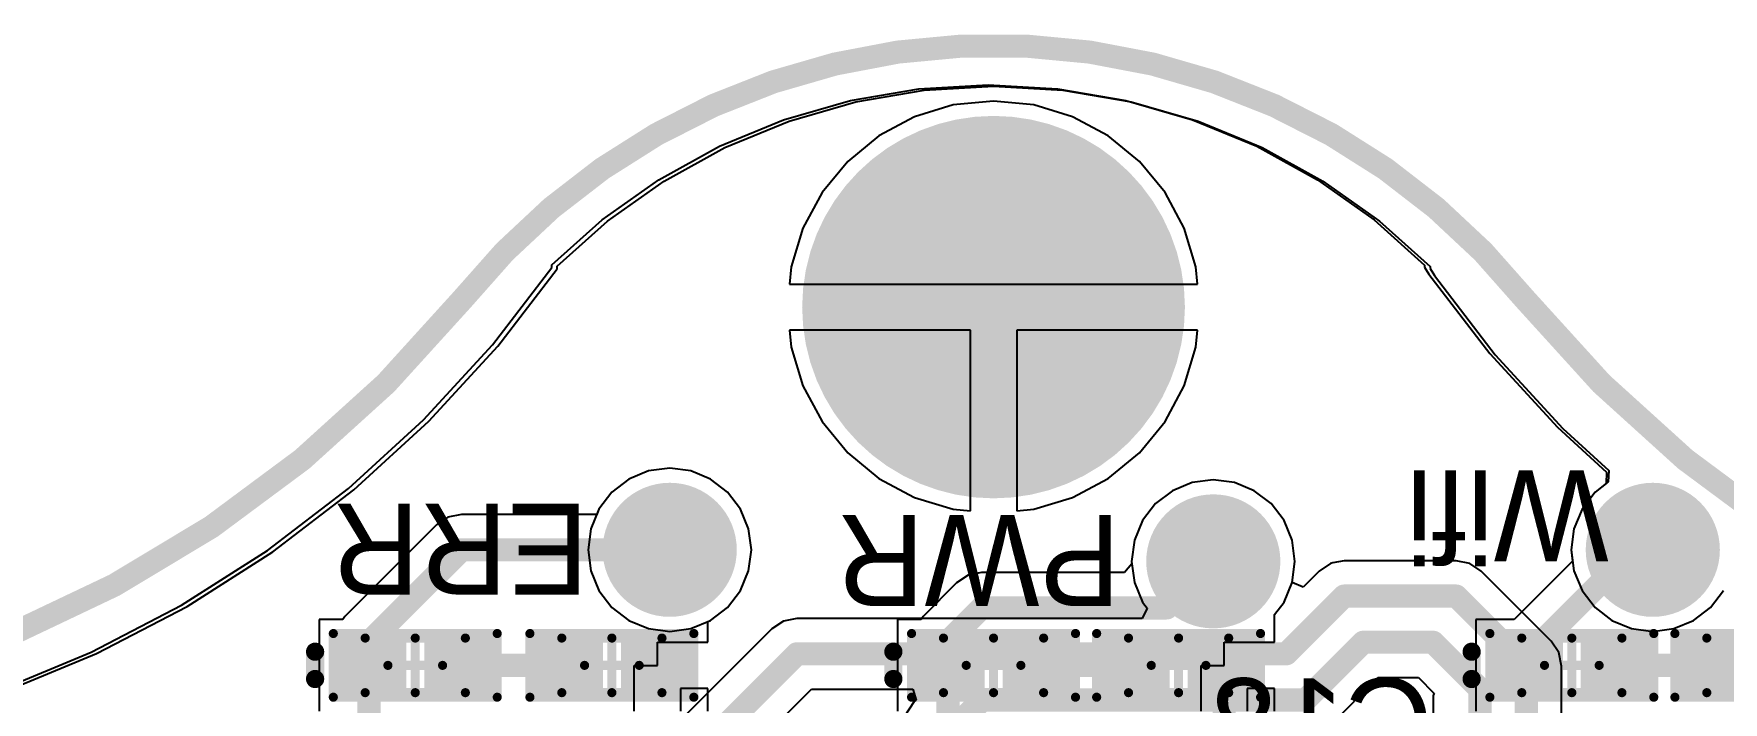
# Model space of a CAD drawing. Header units: millimetres. Extents: x 119.5 to 187.2, y 82 to 144.9.
# Drawn here: x 144.15 to 162.7, y 137.52 to 144.86 of the extents above; entities that cross this region are included whole.
import ezdxf

# ---------------------------------------------------------------- set-up
doc = ezdxf.new("R2010")
doc.units = ezdxf.units.MM
for name, color, linetype in [('BottomLayer', 5, 'Continuous'), ('BottomOverlay', 54, 'Continuous'), ('BottomSolder', 6, 'Continuous'), ('Mechanical1', 6, 'Continuous'), ('Mechanical13', 56, 'Continuous'), ('Mechanical15', 56, 'Continuous'), ('MultiLayer', 9, 'Continuous'), ('TopLayer', 1, 'Continuous'), ('TopOverlay', 2, 'Continuous'), ('TopPaste', 8, 'Continuous'), ('TopSolder', 216, 'Continuous'), ('ViaHoleLayer', 16, 'Continuous')]:
    doc.layers.add(name, color=color, linetype=linetype)

msp = doc.modelspace()

# ---------------------------------------------------------------- linework, layer by layer
at = {"layer": 'BottomLayer'}
for p, q in [((153.17309726, 144.1154598), (153.924762, 144.243171)), ((153.924762, 144.243171), (154.686, 144.28592174)), ((154.686, 144.28592174), (155.447238, 144.243171)), ((155.447238, 144.243171), (156.19890274, 144.1154598)), ((152.44045712, 143.90438834), (153.17309726, 144.1154598)), ((154.24413906, 144.08038494), (153.81925802, 143.95150026)), ((154.686, 144.1239053), (154.24413906, 144.08038494)), ((155.12786094, 144.08038494), (154.686, 144.1239053)), ((155.55274198, 143.95150026), (155.12786094, 144.08038494)), ((156.19890274, 144.1154598), (156.93154288, 143.90438834)), ((151.73605924, 143.612616), (152.44045712, 143.90438834)), ((153.81925802, 143.95150026), (153.42768654, 143.74219918)), ((155.94431346, 143.74219918), (155.55274198, 143.95150026)), ((156.93154288, 143.90438834), (157.63594076, 143.612616)), ((151.06875552, 143.24381054), (151.73605924, 143.612616)), ((153.42768654, 143.74219918), (153.08446904, 143.46053096)), ((156.28753096, 143.46053096), (155.94431346, 143.74219918)), ((157.63594076, 143.612616), (158.30324448, 143.24381054)), ((153.08446904, 143.46053096), (152.80280082, 143.11731346)), ((156.56919918, 143.11731346), (156.28753096, 143.46053096)), ((150.44694066, 142.80261), (151.06875552, 143.24381054)), ((158.30324448, 143.24381054), (158.92505934, 142.80261)), ((152.80280082, 143.11731346), (152.59349974, 142.72574198)), ((156.77850026, 142.72574198), (156.56919918, 143.11731346)), ((149.8939852, 142.30846062), (150.44694066, 142.80261)), ((152.59349974, 142.72574198), (152.46461506, 142.30086094)), ((156.90738494, 142.30086094), (156.77850026, 142.72574198)), ((158.92505934, 142.80261), (159.47936862, 142.30725158)), ((149.89435858, 142.28109974), (149.8939852, 142.30846062)), ((152.46461506, 142.30086094), (152.44611116, 142.113)), ((156.92588884, 142.113), (156.90738494, 142.30086094)), ((159.47936862, 142.30725158), (159.47907144, 142.28221988)), ((149.2419672, 141.43088808), (149.89435604, 142.28109466)), ((149.89435604, 142.28109466), (149.89436112, 142.2810972)), ((149.89436112, 142.2810972), (149.89435858, 142.28109974)), ((152.44611116, 142.113), (156.92588884, 142.113)), ((159.47907144, 142.28221988), (159.4790689, 142.28221734)), ((159.4790689, 142.28221734), (159.47907398, 142.2822148)), ((159.47907398, 142.2822148), (159.52687932, 142.20718066)), ((159.52687932, 142.20718066), (160.19555464, 141.33574476)), ((154.432, 141.605), (152.44611116, 141.605)), ((152.44611116, 141.605), (152.46461506, 141.41713906)), ((154.432, 139.61911116), (154.432, 141.605)), ((156.92588884, 141.605), (154.94, 141.605)), ((154.94, 141.605), (154.94, 139.61911116)), ((156.90738494, 141.41713906), (156.92588884, 141.605)), ((148.48599716, 140.60588846), (149.2419672, 141.43088808)), ((152.46461506, 141.41713906), (152.59349974, 140.99225802)), ((156.77850026, 140.99225802), (156.90738494, 141.41713906)), ((160.19555464, 141.33574476), (160.93763596, 140.52590386)), ((152.59349974, 140.99225802), (152.80280082, 140.60068654)), ((156.56919918, 140.60068654), (156.77850026, 140.99225802)), ((147.66099754, 139.84991842), (148.48599716, 140.60588846)), ((152.80280082, 140.60068654), (153.08446904, 140.25746904)), ((156.28753096, 140.25746904), (156.56919918, 140.60068654)), ((160.93763596, 140.52590386), (161.44150846, 140.06419282)), ((153.08446904, 140.25746904), (153.42768654, 139.97580082)), ((155.94431346, 139.97580082), (156.28753096, 140.25746904)), ((151.13, 140.0886708), (150.89792528, 140.05811714)), ((151.36207472, 140.05811714), (151.13, 140.0886708)), ((161.44150846, 140.06419282), (161.43596618, 139.9373122)), ((150.6816646, 139.96853896), (150.49595758, 139.82604242)), ((150.89792528, 140.05811714), (150.6816646, 139.96853896)), ((151.5783354, 139.96853896), (151.36207472, 140.05811714)), ((151.76404242, 139.82604242), (151.5783354, 139.96853896)), ((153.42768654, 139.97580082), (153.81925802, 139.76649974)), ((155.55274198, 139.76649974), (155.94431346, 139.97580082)), ((156.86692528, 139.93111714), (156.6506646, 139.84153896)), ((157.099, 139.9616708), (156.86692528, 139.93111714)), ((157.33107472, 139.93111714), (157.099, 139.9616708)), ((157.5473354, 139.84153896), (157.33107472, 139.93111714)), ((161.43596618, 139.9373122), (161.29095758, 139.82604242)), ((146.7732523, 139.16872598), (147.66099754, 139.84991842)), ((150.49595758, 139.82604242), (150.35346104, 139.6403354)), ((151.90653896, 139.6403354), (151.76404242, 139.82604242)), ((153.81925802, 139.76649974), (154.24413906, 139.63761506)), ((155.12786094, 139.63761506), (155.55274198, 139.76649974)), ((156.46495758, 139.69904242), (156.32246104, 139.5133354)), ((156.6506646, 139.84153896), (156.46495758, 139.69904242)), ((157.73304242, 139.69904242), (157.5473354, 139.84153896)), ((157.87553896, 139.5133354), (157.73304242, 139.69904242)), ((161.29095758, 139.82604242), (161.14846104, 139.6403354)), ((150.35346104, 139.6403354), (150.26388286, 139.42407472)), ((151.99611714, 139.42407472), (151.90653896, 139.6403354)), ((154.24413906, 139.63761506), (154.432, 139.61911116)), ((154.94, 139.61911116), (155.12786094, 139.63761506)), ((156.32246104, 139.5133354), (156.23288286, 139.29707472)), ((157.96511714, 139.29707472), (157.87553896, 139.5133354)), ((161.14846104, 139.6403354), (161.05888286, 139.42407472)), ((150.26388286, 139.42407472), (150.2333292, 139.192)), ((152.0266708, 139.192), (151.99611714, 139.42407472)), ((161.05888286, 139.42407472), (161.0283292, 139.192)), ((145.8295153, 138.56750036), (146.7732523, 139.16872598)), ((150.2333292, 139.192), (150.26388286, 138.95992528)), ((151.99611714, 138.95992528), (152.0266708, 139.192)), ((156.23288286, 139.29707472), (156.2023292, 139.065)), ((157.9956708, 139.065), (157.96511714, 139.29707472)), ((161.0283292, 139.192), (161.05888286, 138.95992528)), ((150.26388286, 138.95992528), (150.35346104, 138.7436646)), ((151.90653896, 138.7436646), (151.99611714, 138.95992528)), ((156.2023292, 139.065), (156.23288286, 138.83292528)), ((157.96511714, 138.83292782), (157.9956708, 139.065)), ((158.26152752, 138.95868576), (158.08578492, 138.78294316)), ((158.38755216, 139.04289438), (158.26152752, 138.95868576)), ((158.4122181, 139.04779912), (158.38755216, 139.04289438)), ((158.53621328, 139.07246506), (158.4122181, 139.04779912)), ((159.766, 139.07246506), (158.53621328, 139.07246506)), ((159.91465858, 139.04289438), (159.766, 139.07246506)), ((160.04068576, 138.95868576), (159.91465858, 139.04289438)), ((160.809686, 138.18968552), (160.04068576, 138.95868576)), ((161.05888286, 138.95992528), (161.14846104, 138.7436646)), ((156.23288286, 138.83292528), (156.32246104, 138.6166646)), ((158.08578492, 138.78294316), (157.96511714, 138.83292782)), ((150.35346104, 138.7436646), (150.49595758, 138.55795758)), ((151.76404242, 138.55795758), (151.90653896, 138.7436646)), ((156.32246104, 138.6166646), (156.37256254, 138.55136882)), ((161.14846104, 138.7436646), (161.29095758, 138.55795758)), ((162.55904242, 138.55795758), (162.70153896, 138.7436646)), ((144.83696966, 138.05081356), (145.8295153, 138.56750036)), ((150.49595758, 138.55795758), (150.6816646, 138.41546104)), ((150.6816646, 138.41546104), (150.89792528, 138.32588286)), ((151.36207472, 138.32588286), (151.5783354, 138.41546104)), ((151.5783354, 138.41546104), (151.76404242, 138.55795758)), ((152.37834142, 138.40789438), (152.25231424, 138.32368576)), ((152.527, 138.43746506), (152.37834142, 138.40789438)), ((156.31639298, 138.43746506), (152.527, 138.43746506)), ((156.37256254, 138.55136882), (156.31639298, 138.43746506)), ((161.29095758, 138.55795758), (161.4766646, 138.41546104)), ((161.4766646, 138.41546104), (161.69292528, 138.32588286)), ((162.15707472, 138.32588286), (162.3733354, 138.41546104)), ((162.3733354, 138.41546104), (162.55904242, 138.55795758)), ((152.25231424, 138.32368576), (150.46109354, 136.53246506)), ((150.89792528, 138.32588286), (151.13, 138.2953292)), ((151.13, 138.2953292), (151.36207472, 138.32588286)), ((161.69292528, 138.32588286), (161.925, 138.2953292)), ((161.925, 138.2953292), (162.15707472, 138.32588286)), ((143.8031668, 137.6225975), (144.83696966, 138.05081356)), ((160.89389462, 138.06365834), (160.809686, 138.18968552)), ((160.9234653, 137.91499976), (160.89389462, 138.06365834)), ((160.9234653, 135.19500012), (160.9234653, 137.91499976)), ((150.89668576, 135.86931424), (152.68790646, 137.66053494)), ((152.68790646, 137.66053494), (153.8011783, 137.66053494)), ((153.8011783, 137.66053494), (153.8380464, 137.53900356)), ((158.38631772, 137.26631424), (158.90753842, 137.78753494)), ((158.90753842, 137.78753494), (159.35109354, 137.78753494)), ((159.35109354, 137.78753494), (159.5252334, 137.61339508)), ((153.81463776, 137.52336224), (153.70324352, 137.35664934)), ((153.8380464, 137.53900356), (153.81463776, 137.52336224)), ((159.5252334, 137.61339508), (159.512, 137.5935907)), ((159.512, 137.5935907), (159.512, 137.033))]:
    msp.add_line(p, q, dxfattribs=at)
for points, const_width in [([(153.68599946, 141.859, 1), (155.68600054, 141.859, 1)], 1.99999854), ([(150.8125, 139.192, 1), (151.4475, 139.192, 1)], 0.635), ([(156.7815, 139.065, 1), (157.4165, 139.065, 1)], 0.635), ([(161.6075, 139.192, 1), (162.2425, 139.192, 1)], 0.635), ([(158.47271328, 138.684, 1), (158.59971328, 138.684, 1)], 0.127), ([(158.47271328, 138.684, 1), (158.59971328, 138.684, 1)], 0.127), ([(159.7025, 138.684, 1), (159.8295, 138.684, 1)], 0.127), ([(159.7025, 138.684, 1), (159.8295, 138.684, 1)], 0.127), ([(158.68313196, 138.176, 1), (158.81013196, 138.176, 1)], 0.127), ([(158.68313196, 138.176, 1), (158.81013196, 138.176, 1)], 0.127), ([(159.4485, 138.176, 1), (159.5755, 138.176, 1)], 0.127), ([(159.4485, 138.176, 1), (159.5755, 138.176, 1)], 0.127), ([(152.4635, 138.049, 1), (152.5905, 138.049, 1)], 0.127), ([(152.4635, 138.049, 1), (152.5905, 138.049, 1)], 0.127), ([(157.83771328, 138.049, 1), (157.96471328, 138.049, 1)], 0.127), ([(157.83771328, 138.049, 1), (157.96471328, 138.049, 1)], 0.127), ([(160.47150024, 137.91499976, 1), (160.59850024, 137.91499976, 1)], 0.127), ([(160.47150024, 137.91499976, 1), (160.59850024, 137.91499976, 1)], 0.127), ([(154.4955, 137.541, 1), (154.6225, 137.541, 1)], 0.127), ([(154.4955, 137.541, 1), (154.6225, 137.541, 1)], 0.127), ([(158.04813196, 137.541, 1), (158.17513196, 137.541, 1)], 0.127), ([(158.04813196, 137.541, 1), (158.17513196, 137.541, 1)], 0.127), ([(159.96350024, 137.66099976, 1), (160.09050024, 137.66099976, 1)], 0.127), ([(159.96350024, 137.66099976, 1), (160.09050024, 137.66099976, 1)], 0.127)]:
    msp.add_lwpolyline(points, format="xyb", close=True, dxfattribs=dict(at, const_width=const_width))
at = {"layer": 'BottomLayer', "const_width": 0.254}
for points in [[(157.90121328, 138.049), (158.53621328, 138.684)], [(158.53621328, 138.684), (159.766, 138.684)], [(159.766, 138.684), (160.53500024, 137.91499976)], [(158.11163196, 137.541), (158.74663196, 138.176)], [(158.74663196, 138.176), (159.512, 138.176)], [(159.512, 138.176), (160.02700024, 137.66099976)], [(150.622, 136.144), (152.527, 138.049)], [(152.527, 138.049), (157.90121328, 138.049)], [(160.53500024, 135.05158156), (160.53500024, 137.91499976)], [(154.178, 137.16), (154.559, 137.541)], [(154.559, 137.541), (158.11163196, 137.541)], [(160.02700024, 135.26200024), (160.02700024, 137.66099976)]]:
    msp.add_lwpolyline(points, dxfattribs=at)
at = {"layer": 'BottomSolder'}
for points, const_width in [([(153.63519946, 141.859, 1), (155.73680054, 141.859, 1)], 2.10159854), ([(150.7617, 139.192, 1), (151.4983, 139.192, 1)], 0.7365999999999999), ([(161.5567, 139.192, 1), (162.2933, 139.192, 1)], 0.7365999999999999), ([(156.7307, 139.065, 1), (157.4673, 139.065, 1)], 0.7365999999999999)]:
    msp.add_lwpolyline(points, format="xyb", close=True, dxfattribs=dict(at, const_width=const_width))
at = {"layer": 'Mechanical1', "const_width": 0.254}
for points in [[(148.85014172, 141.93990154, -0.478973809795098), (160.5270729, 141.93944942)], [(148.85014172, 141.93990154, -0.2229292877432606), (139.07021462, 137.28745212)], [(170.3070635, 137.287, -0.2229309851000926), (160.5270602, 141.93946466)]]:
    msp.add_lwpolyline(points, format="xyb", dxfattribs=at)
at = {"layer": 'Mechanical1', "const_width": 0.127}
for points in [[(148.78664172, 141.93990154, 1), (148.91364172, 141.93990154, 1)], [(148.78664172, 141.93990154, 1), (148.91364172, 141.93990154, 1)], [(160.4635602, 141.93946466, 1), (160.5905602, 141.93946466, 1)], [(160.4635729, 141.93944942, 1), (160.5905729, 141.93944942, 1)]]:
    msp.add_lwpolyline(points, format="xyb", close=True, dxfattribs=at)
at = {"layer": 'Mechanical13', "const_width": 0.0999998}
for points in [[(147.7860011, 138.22200194), (148.88600144, 138.22200194)], [(147.7860011, 137.62200314), (147.7860011, 138.22200194)], [(148.88600144, 137.62200314), (148.88600144, 138.22200194)], [(149.94499856, 138.22199686), (151.0449989, 138.22199686)], [(149.94499856, 137.62199806), (149.94499856, 138.22199686)], [(151.0449989, 137.62199806), (151.0449989, 138.22199686)], [(154.1360011, 137.62200314), (154.1360011, 138.22200194)], [(154.1360011, 138.22200194), (155.23600144, 138.22200194)], [(155.23600144, 137.62200314), (155.23600144, 138.22200194)], [(156.16799856, 138.22199686), (157.2679989, 138.22199686)], [(156.16799856, 137.62199806), (156.16799856, 138.22199686)], [(157.2679989, 137.62199806), (157.2679989, 138.22199686)], [(160.4860011, 137.62200314), (160.4860011, 138.22200194)], [(160.4860011, 138.22200194), (161.58600144, 138.22200194)], [(161.58600144, 137.62200314), (161.58600144, 138.22200194)], [(162.51799856, 137.62199806), (162.51799856, 138.22199686)], [(162.51799856, 138.22199686), (163.6179989, 138.22199686)], [(147.7860011, 137.62200314), (148.88600144, 137.62200314)], [(149.94499856, 137.62199806), (151.0449989, 137.62199806)], [(154.1360011, 137.62200314), (155.23600144, 137.62200314)], [(156.16799856, 137.62199806), (157.2679989, 137.62199806)], [(160.4860011, 137.62200314), (161.58600144, 137.62200314)], [(162.51799856, 137.62199806), (163.6179989, 137.62199806)]]:
    msp.add_lwpolyline(points, dxfattribs=at)
at = {"layer": 'Mechanical13', "const_width": 0.0499999}
for points in [[(147.76100242, 138.22200194, 1), (147.81099978, 138.22200194, 1)], [(147.76100242, 138.22200194, 1), (147.81099978, 138.22200194, 1)], [(148.86100276, 138.22200194, 1), (148.91100012, 138.22200194, 1)], [(148.86100276, 138.22200194, 1), (148.91100012, 138.22200194, 1)], [(149.91999988, 138.22199686, 1), (149.96999724, 138.22199686, 1)], [(149.91999988, 138.22199686, 1), (149.96999724, 138.22199686, 1)], [(151.02000022, 138.22199686, 1), (151.06999758, 138.22199686, 1)], [(151.02000022, 138.22199686, 1), (151.06999758, 138.22199686, 1)], [(154.11100242, 138.22200194, 1), (154.16099978, 138.22200194, 1)], [(154.11100242, 138.22200194, 1), (154.16099978, 138.22200194, 1)], [(155.21100276, 138.22200194, 1), (155.26100012, 138.22200194, 1)], [(155.21100276, 138.22200194, 1), (155.26100012, 138.22200194, 1)], [(156.14299988, 138.22199686, 1), (156.19299724, 138.22199686, 1)], [(156.14299988, 138.22199686, 1), (156.19299724, 138.22199686, 1)], [(157.24300022, 138.22199686, 1), (157.29299758, 138.22199686, 1)], [(157.24300022, 138.22199686, 1), (157.29299758, 138.22199686, 1)], [(160.46100242, 138.22200194, 1), (160.51099978, 138.22200194, 1)], [(160.46100242, 138.22200194, 1), (160.51099978, 138.22200194, 1)], [(161.56100276, 138.22200194, 1), (161.61100012, 138.22200194, 1)], [(161.56100276, 138.22200194, 1), (161.61100012, 138.22200194, 1)], [(162.49299988, 138.22199686, 1), (162.54299724, 138.22199686, 1)], [(162.49299988, 138.22199686, 1), (162.54299724, 138.22199686, 1)], [(147.76100242, 137.62200314, 1), (147.81099978, 137.62200314, 1)], [(147.76100242, 137.62200314, 1), (147.81099978, 137.62200314, 1)], [(148.86100276, 137.62200314, 1), (148.91100012, 137.62200314, 1)], [(148.86100276, 137.62200314, 1), (148.91100012, 137.62200314, 1)], [(149.91999988, 137.62199806, 1), (149.96999724, 137.62199806, 1)], [(149.91999988, 137.62199806, 1), (149.96999724, 137.62199806, 1)], [(151.02000022, 137.62199806, 1), (151.06999758, 137.62199806, 1)], [(151.02000022, 137.62199806, 1), (151.06999758, 137.62199806, 1)], [(154.11100242, 137.62200314, 1), (154.16099978, 137.62200314, 1)], [(154.11100242, 137.62200314, 1), (154.16099978, 137.62200314, 1)], [(155.21100276, 137.62200314, 1), (155.26100012, 137.62200314, 1)], [(155.21100276, 137.62200314, 1), (155.26100012, 137.62200314, 1)], [(156.14299988, 137.62199806, 1), (156.19299724, 137.62199806, 1)], [(156.14299988, 137.62199806, 1), (156.19299724, 137.62199806, 1)], [(157.24300022, 137.62199806, 1), (157.29299758, 137.62199806, 1)], [(157.24300022, 137.62199806, 1), (157.29299758, 137.62199806, 1)], [(160.46100242, 137.62200314, 1), (160.51099978, 137.62200314, 1)], [(160.46100242, 137.62200314, 1), (160.51099978, 137.62200314, 1)], [(161.56100276, 137.62200314, 1), (161.61100012, 137.62200314, 1)], [(161.56100276, 137.62200314, 1), (161.61100012, 137.62200314, 1)], [(162.49299988, 137.62199806, 1), (162.54299724, 137.62199806, 1)], [(162.49299988, 137.62199806, 1), (162.54299724, 137.62199806, 1)]]:
    msp.add_lwpolyline(points, format="xyb", close=True, dxfattribs=at)
at = {"layer": 'Mechanical15', "const_width": 0.0999998}
for points in [[(147.4360018, 138.27200184), (149.23600074, 138.27200184)], [(147.4360018, 137.57200324), (147.4360018, 138.27200184)], [(148.336, 137.62200314), (148.336, 138.22200194)], [(149.23600074, 137.57200324), (149.23600074, 138.27200184)], [(149.59499926, 138.27199676), (151.3949982, 138.27199676)], [(149.59499926, 137.57199816), (149.59499926, 138.27199676)], [(150.495, 137.62199806), (150.495, 138.22199686)], [(151.3949982, 137.57199816), (151.3949982, 138.27199676)], [(153.7860018, 137.57200324), (153.7860018, 138.27200184)], [(153.7860018, 138.27200184), (155.58600074, 138.27200184)], [(154.686, 137.62200314), (154.686, 138.22200194)], [(155.58600074, 137.57200324), (155.58600074, 138.27200184)], [(155.81799926, 138.27199676), (157.6179982, 138.27199676)], [(155.81799926, 137.57199816), (155.81799926, 138.27199676)], [(156.718, 137.62199806), (156.718, 138.22199686)], [(157.6179982, 137.57199816), (157.6179982, 138.27199676)], [(160.1360018, 137.57200324), (160.1360018, 138.27200184)], [(160.1360018, 138.27200184), (161.93600074, 138.27200184)], [(161.036, 137.62200314), (161.036, 138.22200194)], [(161.93600074, 137.57200324), (161.93600074, 138.27200184)], [(162.16799926, 137.57199816), (162.16799926, 138.27199676)], [(162.16799926, 138.27199676), (163.9679982, 138.27199676)], [(148.0360006, 137.92200254), (148.63600194, 137.92200254)], [(150.19499806, 137.92199746), (150.7949994, 137.92199746)], [(154.3860006, 137.92200254), (154.98600194, 137.92200254)], [(156.41799806, 137.92199746), (157.0179994, 137.92199746)], [(160.7360006, 137.92200254), (161.33600194, 137.92200254)], [(147.4360018, 137.57200324), (149.23600074, 137.57200324)], [(149.59499926, 137.57199816), (151.3949982, 137.57199816)], [(153.7860018, 137.57200324), (155.58600074, 137.57200324)], [(155.81799926, 137.57199816), (157.6179982, 137.57199816)], [(160.1360018, 137.57200324), (161.93600074, 137.57200324)], [(162.16799926, 137.57199816), (163.9679982, 137.57199816)]]:
    msp.add_lwpolyline(points, dxfattribs=at)
at = {"layer": 'Mechanical15', "const_width": 0.0499999}
for points in [[(147.41100312, 138.27200184, 1), (147.46100048, 138.27200184, 1)], [(147.41100312, 138.27200184, 1), (147.46100048, 138.27200184, 1)], [(148.31100132, 138.22200194, 1), (148.36099868, 138.22200194, 1)], [(149.21100206, 138.27200184, 1), (149.26099942, 138.27200184, 1)], [(149.21100206, 138.27200184, 1), (149.26099942, 138.27200184, 1)], [(149.57000058, 138.27199676, 1), (149.61999794, 138.27199676, 1)], [(149.57000058, 138.27199676, 1), (149.61999794, 138.27199676, 1)], [(150.47000132, 138.22199686, 1), (150.51999868, 138.22199686, 1)], [(151.36999952, 138.27199676, 1), (151.41999688, 138.27199676, 1)], [(151.36999952, 138.27199676, 1), (151.41999688, 138.27199676, 1)], [(153.76100312, 138.27200184, 1), (153.81100048, 138.27200184, 1)], [(153.76100312, 138.27200184, 1), (153.81100048, 138.27200184, 1)], [(154.66100132, 138.22200194, 1), (154.71099868, 138.22200194, 1)], [(155.56100206, 138.27200184, 1), (155.61099942, 138.27200184, 1)], [(155.56100206, 138.27200184, 1), (155.61099942, 138.27200184, 1)], [(155.79300058, 138.27199676, 1), (155.84299794, 138.27199676, 1)], [(155.79300058, 138.27199676, 1), (155.84299794, 138.27199676, 1)], [(156.69300132, 138.22199686, 1), (156.74299868, 138.22199686, 1)], [(157.59299952, 138.27199676, 1), (157.64299688, 138.27199676, 1)], [(157.59299952, 138.27199676, 1), (157.64299688, 138.27199676, 1)], [(160.11100312, 138.27200184, 1), (160.16100048, 138.27200184, 1)], [(160.11100312, 138.27200184, 1), (160.16100048, 138.27200184, 1)], [(161.01100132, 138.22200194, 1), (161.06099868, 138.22200194, 1)], [(161.91100206, 138.27200184, 1), (161.96099942, 138.27200184, 1)], [(161.91100206, 138.27200184, 1), (161.96099942, 138.27200184, 1)], [(162.14300058, 138.27199676, 1), (162.19299794, 138.27199676, 1)], [(162.14300058, 138.27199676, 1), (162.19299794, 138.27199676, 1)], [(148.01100192, 137.92200254, 1), (148.06099928, 137.92200254, 1)], [(148.61100326, 137.92200254, 1), (148.66100062, 137.92200254, 1)], [(150.16999938, 137.92199746, 1), (150.21999674, 137.92199746, 1)], [(150.77000072, 137.92199746, 1), (150.81999808, 137.92199746, 1)], [(154.36100192, 137.92200254, 1), (154.41099928, 137.92200254, 1)], [(154.96100326, 137.92200254, 1), (155.01100062, 137.92200254, 1)], [(156.39299938, 137.92199746, 1), (156.44299674, 137.92199746, 1)], [(156.99300072, 137.92199746, 1), (157.04299808, 137.92199746, 1)], [(160.71100192, 137.92200254, 1), (160.76099928, 137.92200254, 1)], [(161.31100326, 137.92200254, 1), (161.36100062, 137.92200254, 1)], [(148.31100132, 137.62200314, 1), (148.36099868, 137.62200314, 1)], [(150.47000132, 137.62199806, 1), (150.51999868, 137.62199806, 1)], [(154.66100132, 137.62200314, 1), (154.71099868, 137.62200314, 1)], [(156.69300132, 137.62199806, 1), (156.74299868, 137.62199806, 1)], [(161.01100132, 137.62200314, 1), (161.06099868, 137.62200314, 1)], [(147.41100312, 137.57200324, 1), (147.46100048, 137.57200324, 1)], [(147.41100312, 137.57200324, 1), (147.46100048, 137.57200324, 1)], [(149.21100206, 137.57200324, 1), (149.26099942, 137.57200324, 1)], [(149.21100206, 137.57200324, 1), (149.26099942, 137.57200324, 1)], [(149.57000058, 137.57199816, 1), (149.61999794, 137.57199816, 1)], [(149.57000058, 137.57199816, 1), (149.61999794, 137.57199816, 1)], [(151.36999952, 137.57199816, 1), (151.41999688, 137.57199816, 1)], [(151.36999952, 137.57199816, 1), (151.41999688, 137.57199816, 1)], [(153.76100312, 137.57200324, 1), (153.81100048, 137.57200324, 1)], [(153.76100312, 137.57200324, 1), (153.81100048, 137.57200324, 1)], [(155.56100206, 137.57200324, 1), (155.61099942, 137.57200324, 1)], [(155.56100206, 137.57200324, 1), (155.61099942, 137.57200324, 1)], [(155.79300058, 137.57199816, 1), (155.84299794, 137.57199816, 1)], [(155.79300058, 137.57199816, 1), (155.84299794, 137.57199816, 1)], [(157.59299952, 137.57199816, 1), (157.64299688, 137.57199816, 1)], [(157.59299952, 137.57199816, 1), (157.64299688, 137.57199816, 1)], [(160.11100312, 137.57200324, 1), (160.16100048, 137.57200324, 1)], [(160.11100312, 137.57200324, 1), (160.16100048, 137.57200324, 1)], [(161.91100206, 137.57200324, 1), (161.96099942, 137.57200324, 1)], [(161.91100206, 137.57200324, 1), (161.96099942, 137.57200324, 1)], [(162.14300058, 137.57199816, 1), (162.19299794, 137.57199816, 1)], [(162.14300058, 137.57199816, 1), (162.19299794, 137.57199816, 1)]]:
    msp.add_lwpolyline(points, format="xyb", close=True, dxfattribs=at)
at = {"layer": 'MultiLayer'}
for points, const_width in [([(153.68599946, 141.859, 1), (155.68600054, 141.859, 1)], 1.99999854), ([(150.8125, 139.192, 1), (151.4475, 139.192, 1)], 0.635), ([(156.7815, 139.065, 1), (157.4165, 139.065, 1)], 0.635), ([(161.6075, 139.192, 1), (162.2425, 139.192, 1)], 0.635)]:
    msp.add_lwpolyline(points, format="xyb", close=True, dxfattribs=dict(at, const_width=const_width))
at = {"layer": 'TopLayer'}
for p, q in [((153.11343266, 144.12999876), (153.8650974, 144.25770996)), ((153.8650974, 144.25770996), (154.6263354, 144.3004607)), ((154.6263354, 144.3004607), (155.3875734, 144.25770996)), ((155.3875734, 144.25770996), (156.13923814, 144.12999876)), ((152.38079252, 143.9189273), (153.11343266, 144.12999876)), ((154.24413906, 144.08038494), (153.81925802, 143.95150026)), ((154.686, 144.1239053), (154.24413906, 144.08038494)), ((155.12786094, 144.08038494), (154.686, 144.1239053)), ((155.55274198, 143.95150026), (155.12786094, 144.08038494)), ((156.13923814, 144.12999876), (156.87187828, 143.9189273)), ((151.67639464, 143.62715496), (152.38079252, 143.9189273)), ((153.81925802, 143.95150026), (153.42768654, 143.74219918)), ((155.94431346, 143.74219918), (155.55274198, 143.95150026)), ((156.87187828, 143.9189273), (157.57627616, 143.62715496)), ((151.00909092, 143.2583495), (151.67639464, 143.62715496)), ((153.42768654, 143.74219918), (153.08446904, 143.46053096)), ((156.28753096, 143.46053096), (155.94431346, 143.74219918)), ((157.57627616, 143.62715496), (158.24357988, 143.2583495)), ((153.08446904, 143.46053096), (152.80280082, 143.11731346)), ((156.56919918, 143.11731346), (156.28753096, 143.46053096)), ((150.38727606, 142.81714896), (151.00909092, 143.2583495)), ((158.24357988, 143.2583495), (158.86539474, 142.81714896)), ((152.80280082, 143.11731346), (152.59349974, 142.72574198)), ((156.77850026, 142.72574198), (156.56919918, 143.11731346)), ((149.8343206, 142.32299958), (150.38727606, 142.81714896)), ((152.59349974, 142.72574198), (152.46461506, 142.30086094)), ((156.90738494, 142.30086094), (156.77850026, 142.72574198)), ((158.86539474, 142.81714896), (159.41970402, 142.32179054)), ((149.1823026, 141.44542704), (149.83469144, 142.29563362)), ((149.83469398, 142.2956387), (149.8343206, 142.32299958)), ((149.83469144, 142.29563362), (149.83469652, 142.29563616)), ((149.83469652, 142.29563616), (149.83469398, 142.2956387)), ((152.46461506, 142.30086094), (152.44611116, 142.113)), ((156.92588884, 142.113), (156.90738494, 142.30086094)), ((159.41940684, 142.29675884), (159.4194043, 142.2967563)), ((159.4194043, 142.2967563), (159.41940938, 142.29675376)), ((159.41970402, 142.32179054), (159.41940684, 142.29675884)), ((159.41940938, 142.29675376), (159.46721472, 142.22171962)), ((152.44611116, 142.113), (156.92588884, 142.113)), ((159.46721472, 142.22171962), (160.13589004, 141.35028372)), ((154.432, 141.605), (152.44611116, 141.605)), ((152.44611116, 141.605), (152.46461506, 141.41713906)), ((154.432, 139.61911116), (154.432, 141.605)), ((156.92588884, 141.605), (154.94, 141.605)), ((154.94, 141.605), (154.94, 139.61911116)), ((156.90738494, 141.41713906), (156.92588884, 141.605)), ((148.42633256, 140.62042742), (149.1823026, 141.44542704)), ((152.46461506, 141.41713906), (152.59349974, 140.99225802)), ((156.77850026, 140.99225802), (156.90738494, 141.41713906)), ((160.13589004, 141.35028372), (160.87797136, 140.54044282)), ((152.59349974, 140.99225802), (152.80280082, 140.60068654)), ((156.56919918, 140.60068654), (156.77850026, 140.99225802)), ((147.60133294, 139.86445738), (148.42633256, 140.62042742)), ((152.80280082, 140.60068654), (153.08446904, 140.25746904)), ((156.28753096, 140.25746904), (156.56919918, 140.60068654)), ((160.87797136, 140.54044282), (161.41766802, 140.04590228)), ((153.08446904, 140.25746904), (153.42768654, 139.97580082)), ((155.94431346, 139.97580082), (156.28753096, 140.25746904)), ((151.13, 140.0886708), (150.89792528, 140.05811714)), ((151.36207472, 140.05811714), (151.13, 140.0886708)), ((150.6816646, 139.96853896), (150.49595758, 139.82604242)), ((150.89792528, 140.05811714), (150.6816646, 139.96853896)), ((151.5783354, 139.96853896), (151.36207472, 140.05811714)), ((151.76404242, 139.82604242), (151.5783354, 139.96853896)), ((153.42768654, 139.97580082), (153.81925802, 139.76649974)), ((155.55274198, 139.76649974), (155.94431346, 139.97580082)), ((156.86692528, 139.93111714), (156.6506646, 139.84153896)), ((157.099, 139.9616708), (156.86692528, 139.93111714)), ((157.33107472, 139.93111714), (157.099, 139.9616708)), ((157.5473354, 139.84153896), (157.33107472, 139.93111714)), ((161.41212828, 139.91901912), (161.29095758, 139.82604242)), ((161.41766802, 140.04590228), (161.41212828, 139.91901912)), ((146.7135877, 139.18326494), (147.60133294, 139.86445738)), ((150.49595758, 139.82604242), (150.35346104, 139.6403354)), ((151.90653896, 139.6403354), (151.76404242, 139.82604242)), ((153.81925802, 139.76649974), (154.24413906, 139.63761506)), ((155.12786094, 139.63761506), (155.55274198, 139.76649974)), ((156.46495758, 139.69904242), (156.32246104, 139.5133354)), ((156.6506646, 139.84153896), (156.46495758, 139.69904242)), ((157.73304242, 139.69904242), (157.5473354, 139.84153896)), ((157.87553896, 139.5133354), (157.73304242, 139.69904242)), ((161.29095758, 139.82604242), (161.14846104, 139.6403354)), ((148.69534142, 139.55089438), (148.56931424, 139.46668576)), ((148.844, 139.58046506), (148.69534142, 139.55089438)), ((150.32866302, 139.58046506), (148.844, 139.58046506)), ((150.35346104, 139.6403354), (150.32866302, 139.58046506)), ((151.99611714, 139.42407472), (151.90653896, 139.6403354)), ((154.24413906, 139.63761506), (154.432, 139.61911116)), ((154.94, 139.61911116), (155.12786094, 139.63761506)), ((156.32246104, 139.5133354), (156.23288286, 139.29707472)), ((157.96511714, 139.29707472), (157.87553896, 139.5133354)), ((161.14846104, 139.6403354), (161.05888286, 139.42407472)), ((148.56931424, 139.46668576), (147.56131524, 138.45868676)), ((152.0266708, 139.192), (151.99611714, 139.42407472)), ((161.05888286, 139.42407472), (161.0283292, 139.192)), ((145.7698507, 138.58203932), (146.7135877, 139.18326494)), ((151.99611714, 138.95992528), (152.0266708, 139.192)), ((156.23288286, 139.29707472), (156.2023292, 139.065)), ((157.9956708, 139.065), (157.96511714, 139.29707472)), ((161.0283292, 139.192), (161.04455726, 139.06874396)), ((151.90653896, 138.7436646), (151.99611714, 138.95992528)), ((156.20602236, 139.03695332), (156.12228364, 138.9414671)), ((156.2023292, 139.065), (156.20602236, 139.03695332)), ((157.96511714, 138.83292528), (157.9956708, 139.065)), ((161.04455726, 139.06874396), (160.40181534, 138.42600204)), ((154.28031628, 138.8276878), (153.91131524, 138.45868676)), ((154.40634346, 138.91189642), (154.28031628, 138.8276878)), ((154.55500204, 138.9414671), (154.40634346, 138.91189642)), ((156.12228364, 138.9414671), (154.55500204, 138.9414671)), ((157.87553896, 138.6166646), (157.96511714, 138.83292528)), ((144.77730506, 138.06535252), (145.7698507, 138.58203932)), ((151.76404242, 138.55795758), (151.90653896, 138.7436646)), ((157.7719984, 138.4817271), (157.87553896, 138.6166646)), ((147.53947632, 138.42600204), (147.2820016, 138.42600204)), ((147.2820016, 138.42600204), (147.2820016, 137.41800304)), ((147.56131524, 138.45868676), (147.53947632, 138.42600204)), ((151.5489984, 138.40330968), (151.5783354, 138.41546104)), ((151.5489984, 138.17599746), (151.5489984, 138.40330968)), ((151.5783354, 138.41546104), (151.76404242, 138.55795758)), ((153.88947632, 138.42600204), (153.6320016, 138.42600204)), ((153.6320016, 138.42600204), (153.6320016, 137.41800304)), ((153.91131524, 138.45868676), (153.88947632, 138.42600204)), ((157.77200094, 138.42599442), (157.7719984, 138.4817271)), ((157.7719984, 138.17599746), (157.7719984, 138.42599442)), ((157.7719984, 138.42599442), (157.77200094, 138.42599442)), ((160.40181534, 138.42600204), (159.9820016, 138.42600204)), ((159.9820016, 138.42600204), (159.9820016, 137.41800812)), ((143.7435022, 137.63713646), (144.77730506, 138.06535252)), ((150.994999, 137.92199746), (150.994999, 138.17599746)), ((150.994999, 138.17599746), (151.5489984, 138.17599746)), ((157.217999, 137.92199746), (157.217999, 138.17599746)), ((157.217999, 138.17599746), (157.7719984, 138.17599746)), ((150.740999, 137.41799796), (150.740999, 137.92199746)), ((150.740999, 137.92199746), (150.994999, 137.92199746)), ((156.963999, 137.41799796), (156.963999, 137.92199746)), ((156.963999, 137.92199746), (157.217999, 137.92199746)), ((151.5489984, 137.66799746), (151.248999, 137.66799746)), ((151.248999, 137.66799746), (151.248999, 137.41799796)), ((151.5489984, 137.41799796), (151.5489984, 137.66799746)), ((157.7719984, 137.66799746), (157.471999, 137.66799746)), ((157.471999, 137.66799746), (157.471999, 137.41799796)), ((157.7719984, 137.41799796), (157.7719984, 137.66799746))]:
    msp.add_line(p, q, dxfattribs=at)
for points, const_width in [([(153.68599946, 141.859, 1), (155.68600054, 141.859, 1)], 1.99999854), ([(150.8125, 139.192, 1), (151.4475, 139.192, 1)], 0.635), ([(156.7815, 139.065, 1), (157.4165, 139.065, 1)], 0.635), ([(161.6075, 139.192, 1), (162.2425, 139.192, 1)], 0.635), ([(148.7805, 139.192, 1), (148.9075, 139.192, 1)], 0.127), ([(148.7805, 139.192, 1), (148.9075, 139.192, 1)], 0.127), ([(151.0665, 139.192, 1), (151.1935, 139.192, 1)], 0.127), ([(157.0355, 139.065, 1), (157.1625, 139.065, 1)], 0.127), ([(161.65368482, 139.192, 1), (161.78068482, 139.192, 1)], 0.127), ([(161.65368482, 139.192, 1), (161.78068482, 139.192, 1)], 0.127), ([(161.8615, 139.192, 1), (161.9885, 139.192, 1)], 0.127), ([(154.49150204, 138.55300204, 1), (154.61850204, 138.55300204, 1)], 0.127), ([(154.49150204, 138.55300204, 1), (154.61850204, 138.55300204, 1)], 0.127), ([(156.52350204, 138.55300204, 1), (156.65050204, 138.55300204, 1)], 0.127), ([(156.52350204, 138.55300204, 1), (156.65050204, 138.55300204, 1)], 0.127), ([(147.772501, 138.184001, 1), (147.899501, 138.184001, 1)], 0.127), ([(147.772501, 138.184001, 1), (147.899501, 138.184001, 1)], 0.127), ([(154.122501, 138.184001, 1), (154.249501, 138.184001, 1)], 0.127), ([(154.122501, 138.184001, 1), (154.249501, 138.184001, 1)], 0.127), ([(147.7645, 137.92200254, 1), (147.8915, 137.92200254, 1)], 0.127), ([(147.772501, 137.92200254, 1), (147.899501, 137.92200254, 1)], 0.127), ([(148.77250154, 137.92200254, 1), (148.89950154, 137.92200254, 1)], 0.127), ([(149.93149338, 137.92200254, 1), (150.05849338, 137.92200254, 1)], 0.127), ([(155.12250154, 137.92200254, 1), (155.24950154, 137.92200254, 1)], 0.127), ([(156.15449338, 137.92200254, 1), (156.28149338, 137.92200254, 1)], 0.127), ([(157.154499, 137.92199746, 1), (157.281499, 137.92199746, 1)], 0.127), ([(160.472501, 138.01081618, 1), (160.599501, 138.01081618, 1)], 0.127), ([(160.472501, 137.92200254, 1), (160.599501, 137.92200254, 1)], 0.127), ([(161.47250154, 137.92200254, 1), (161.59950154, 137.92200254, 1)], 0.127), ([(161.47250662, 137.92199746, 1), (161.59950662, 137.92199746, 1)], 0.127), ([(161.47250662, 137.92199746, 1), (161.59950662, 137.92199746, 1)], 0.127), ([(162.50449846, 137.92199746, 1), (162.63149846, 137.92199746, 1)], 0.127), ([(154.122501, 137.405999, 1), (154.249501, 137.405999, 1)], 0.127)]:
    msp.add_lwpolyline(points, format="xyb", close=True, dxfattribs=dict(at, const_width=const_width))
at = {"layer": 'TopLayer', "const_width": 0.254}
for points in [[(147.836001, 138.184001), (148.844, 139.192)], [(148.844, 139.192), (151.13, 139.192)], [(156.58700204, 138.55300204), (157.099, 139.065)], [(160.536001, 138.01081618), (161.71718482, 139.192)], [(161.71718482, 139.192), (161.925, 139.192)], [(154.186001, 138.184001), (154.55500204, 138.55300204)], [(154.55500204, 138.55300204), (156.58700204, 138.55300204)], [(147.836001, 137.92200254), (147.836001, 138.184001)], [(154.186001, 137.405999), (154.186001, 138.184001)], [(147.828, 129.11434172), (147.828, 137.92200254)], [(148.83600154, 137.92200254), (149.99499338, 137.92200254)], [(155.18600154, 137.92200254), (156.21799338, 137.92200254)], [(157.217999, 136.914001), (157.217999, 137.92199746)], [(160.536001, 137.37263102), (160.536001, 137.92200254)], [(161.53600154, 137.92200254), (161.53600662, 137.92199746)], [(161.53600662, 137.92199746), (162.56799846, 137.92199746)]]:
    msp.add_lwpolyline(points, dxfattribs=at)
at = {"layer": 'TopLayer'}
for points in [[(148.1360004, 137.67200304), (148.1360004, 138.17200204), (147.5360016, 137.67200304), (147.5360016, 138.17200204)], [(149.13600094, 137.67200304), (149.13600094, 138.17200204), (148.53600214, 137.67200304), (148.53600214, 138.17200204)], [(149.69499906, 138.17199696), (149.69499906, 137.67199796), (150.29499786, 138.17199696), (150.29499786, 137.67199796)], [(150.6949996, 138.17199696), (150.6949996, 137.67199796), (151.2949984, 138.17199696), (151.2949984, 137.67199796)], [(154.4860004, 137.67200304), (154.4860004, 138.17200204), (153.8860016, 137.67200304), (153.8860016, 138.17200204)], [(155.48600094, 137.67200304), (155.48600094, 138.17200204), (154.88600214, 137.67200304), (154.88600214, 138.17200204)], [(155.91799906, 138.17199696), (155.91799906, 137.67199796), (156.51799786, 138.17199696), (156.51799786, 137.67199796)], [(156.9179996, 138.17199696), (156.9179996, 137.67199796), (157.5179984, 138.17199696), (157.5179984, 137.67199796)], [(160.8360004, 137.67200304), (160.8360004, 138.17200204), (160.2360016, 137.67200304), (160.2360016, 138.17200204)], [(161.83600094, 137.67200304), (161.83600094, 138.17200204), (161.23600214, 137.67200304), (161.23600214, 138.17200204)], [(162.26799906, 138.17199696), (162.26799906, 137.67199796), (162.86799786, 138.17199696), (162.86799786, 137.67199796)]]:
    msp.add_solid(points, dxfattribs=at)
at = {"layer": 'TopOverlay', "const_width": 0.1999996}
for points in [[(147.2360022, 137.77200284), (147.2360022, 138.07200224)], [(153.5860022, 137.77200284), (153.5860022, 138.07200224)], [(159.9360022, 137.77200284), (159.9360022, 138.07200224)]]:
    msp.add_lwpolyline(points, dxfattribs=at)
at = {"layer": 'TopOverlay', "const_width": 0.0999998}
for points in [[(147.1860023, 138.07200224, 1), (147.2860021, 138.07200224, 1)], [(153.5360023, 138.07200224, 1), (153.6360021, 138.07200224, 1)], [(159.8860023, 138.07200224, 1), (159.9860021, 138.07200224, 1)], [(147.1860023, 137.77200284, 1), (147.2860021, 137.77200284, 1)], [(153.5360023, 137.77200284, 1), (153.6360021, 137.77200284, 1)], [(159.8860023, 137.77200284, 1), (159.9860021, 137.77200284, 1)]]:
    msp.add_lwpolyline(points, format="xyb", close=True, dxfattribs=at)
at = {"layer": 'TopPaste'}
for points in [[(148.1360004, 137.67200304), (148.1360004, 138.17200204), (147.5360016, 137.67200304), (147.5360016, 138.17200204)], [(149.13600094, 137.67200304), (149.13600094, 138.17200204), (148.53600214, 137.67200304), (148.53600214, 138.17200204)], [(149.69499906, 138.17199696), (149.69499906, 137.67199796), (150.29499786, 138.17199696), (150.29499786, 137.67199796)], [(150.6949996, 138.17199696), (150.6949996, 137.67199796), (151.2949984, 138.17199696), (151.2949984, 137.67199796)], [(154.4860004, 137.67200304), (154.4860004, 138.17200204), (153.8860016, 137.67200304), (153.8860016, 138.17200204)], [(155.48600094, 137.67200304), (155.48600094, 138.17200204), (154.88600214, 137.67200304), (154.88600214, 138.17200204)], [(155.91799906, 138.17199696), (155.91799906, 137.67199796), (156.51799786, 138.17199696), (156.51799786, 137.67199796)], [(156.9179996, 138.17199696), (156.9179996, 137.67199796), (157.5179984, 138.17199696), (157.5179984, 137.67199796)], [(160.8360004, 137.67200304), (160.8360004, 138.17200204), (160.2360016, 137.67200304), (160.2360016, 138.17200204)], [(161.83600094, 137.67200304), (161.83600094, 138.17200204), (161.23600214, 137.67200304), (161.23600214, 138.17200204)], [(162.26799906, 138.17199696), (162.26799906, 137.67199796), (162.86799786, 138.17199696), (162.86799786, 137.67199796)]]:
    msp.add_solid(points, dxfattribs=at)
at = {"layer": 'TopSolder'}
for points, const_width in [([(153.63519946, 141.859, 1), (155.73680054, 141.859, 1)], 2.10159854), ([(150.7617, 139.192, 1), (151.4983, 139.192, 1)], 0.7365999999999999), ([(161.5567, 139.192, 1), (162.2933, 139.192, 1)], 0.7365999999999999), ([(156.7307, 139.065, 1), (157.4673, 139.065, 1)], 0.7365999999999999)]:
    msp.add_lwpolyline(points, format="xyb", close=True, dxfattribs=dict(at, const_width=const_width))
for points in [[(148.2376004, 137.57040304), (148.2376004, 138.27360204), (147.4344016, 137.57040304), (147.4344016, 138.27360204)], [(149.23760094, 137.57040304), (149.23760094, 138.27360204), (148.43440214, 137.57040304), (148.43440214, 138.27360204)], [(149.59339906, 138.27359696), (149.59339906, 137.57039796), (150.39659786, 138.27359696), (150.39659786, 137.57039796)], [(150.5933996, 138.27359696), (150.5933996, 137.57039796), (151.3965984, 138.27359696), (151.3965984, 137.57039796)], [(154.5876004, 137.57040304), (154.5876004, 138.27360204), (153.7844016, 137.57040304), (153.7844016, 138.27360204)], [(155.58760094, 137.57040304), (155.58760094, 138.27360204), (154.78440214, 137.57040304), (154.78440214, 138.27360204)], [(155.81639906, 138.27359696), (155.81639906, 137.57039796), (156.61959786, 138.27359696), (156.61959786, 137.57039796)], [(156.8163996, 138.27359696), (156.8163996, 137.57039796), (157.6195984, 138.27359696), (157.6195984, 137.57039796)], [(160.9376004, 137.57040304), (160.9376004, 138.27360204), (160.1344016, 137.57040304), (160.1344016, 138.27360204)], [(161.93760094, 137.57040304), (161.93760094, 138.27360204), (161.13440214, 137.57040304), (161.13440214, 138.27360204)], [(162.16639906, 138.27359696), (162.16639906, 137.57039796), (162.96959786, 138.27359696), (162.96959786, 137.57039796)]]:
    msp.add_solid(points, dxfattribs=at)
at = {"layer": 'ViaHoleLayer'}
for points, const_width in [([(154.186001, 141.859, 1), (155.185999, 141.859, 1)], 1.00000054), ([(150.9522, 139.192, 1), (151.3078, 139.192, 1)], 0.3556), ([(161.7472, 139.192, 1), (162.1028, 139.192, 1)], 0.3556), ([(156.9212, 139.065, 1), (157.2768, 139.065, 1)], 0.3556)]:
    msp.add_lwpolyline(points, format="xyb", close=True, dxfattribs=dict(at, const_width=const_width))

# ---------------------------------------------------------------- texts
at = {"layer": 'BottomOverlay', "text_generation_flag": 2}
msp.add_text('C18', height=1.00000054, rotation=360, dxfattribs=at).set_placement((159.512, 136.779))
at = {"layer": 'TopOverlay'}
for s, p in [('Wifi', (161.44150846, 140.06419282)), ('ERR', (150.241, 139.7)), ('PWR', (156.083, 139.573))]:
    msp.add_text(s, height=1.00000054, rotation=180, dxfattribs=at).set_placement(p)

doc.saveas('drawing.dxf')
